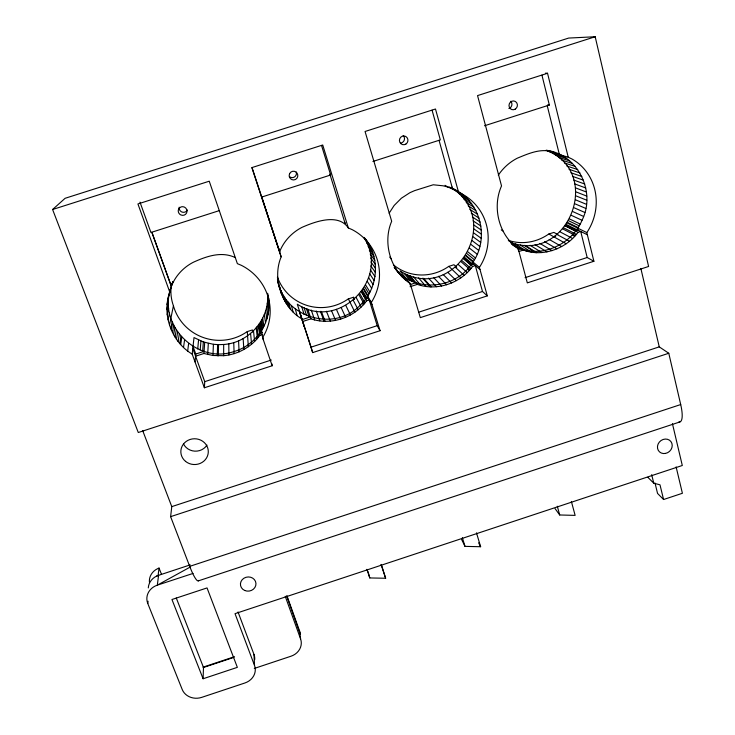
<?xml version="1.0" encoding="UTF-8"?>
<svg xmlns="http://www.w3.org/2000/svg" width="735" height="735" viewBox="0 0 735 735"><rect width="100%" height="100%" fill="white"/><g stroke="black" fill="none" stroke-linecap="round" stroke-linejoin="round"><path stroke-width="1.1" d="M195.014 361.877L195.565 356.199L203.926 353.489L212.957 355.492L223.642 355.694L223.688 344.485C249.036 342.979 270.177 318.659 267.476 293.311M169.169 294.073C161.7 329.546 199.525 363.669 234.033 351.541C257.342 344.981 273.154 319.55 268.165 295.773M218.304 355.869L218.543 344.66L223.688 344.485M217.312 355.804L217.588 344.586M363.255 288.809L371.313 302.397L380.059 330.713L312.669 352.598L297.298 304.18C338.771 331.889 391.176 278.556 363.834 237.451M301.534 318.714C287.486 310.372 280.145 294.799 277.472 279.208C282.58 317.015 334.508 332.983 360.26 305.144C378.387 288.138 380.767 257.379 364.735 238.168M203.099 678.754L171.953 599.512L207.04 587.926L237.35 667.352L203.099 678.754L203.494 667.481L176.281 598.005M212.957 355.492L213.398 344.292L203.347 341.95L194.003 337.567L192.202 354.105L204.376 387.768L272.171 365.754L271.877 363.853M192.202 354.105C172.256 342.317 162.214 316.28 169.078 294.147M465.439 255.743L479.395 267.375L487.296 295.874L420.31 317.63L410.194 283.526L399.996 270.967C452.953 304.262 503.576 222.209 452.539 188.482C481.186 200.526 490.429 240.152 471.383 264.242C454.689 289.369 413.805 292.879 395.026 268.266L399.482 273.852M207.674 354.564L208.317 343.383M204.376 387.768L204.743 381.649L192.809 348.555M203.926 353.489L204.697 342.335M546.785 150.326C578.362 154.754 596.159 192.451 582.028 220.289C571.15 246.666 534.317 262.083 510.77 242.504C568.238 263.718 603.747 172.679 546.5 150.454M202.676 350.953L203.347 341.95M200.205 349.952L200.958 340.976M197.733 348.95L198.56 340.002M195.565 356.199L195.767 354.04L193.039 346.451M198.79 580.439A26.616 4.199 72.7 0 1 189.703 566.363L170.612 516.659L171.779 506.626L142.663 430.545M187.682 351.054L188.629 343.475M149.416 582.157A15.26 13.827 -2.5 0 1 157.685 568.633L159.036 568.054L158.099 575.496L190.2 564.884M158.576 575.312L157.327 585.161A15.775 14.231 -2.8 0 0 147.772 603.481L182.234 689.54A15.343 13.561 -6.6 0 0 201.721 697.368L244.93 682.971A15.27 13.579 -9 0 0 254.521 665.469L253.988 654.462L238.03 611.952M147.772 603.481L148.084 601.221M183.511 347.545L184.568 340.048M180.691 344.605L181.821 337.172M179.744 343.622L180.902 336.217M178.09 341.472L179.285 334.113M176.437 339.322L177.668 332.018M175.022 337.016L176.299 329.758M173.607 334.701L174.921 327.498M172.459 332.257L173.8 325.109M171.31 329.804L172.679 322.72M170.869 328.527L172.256 321.471M169.564 324.695L173.423 305.806A45.028 43.834 13.7 0 1 171.108 286.944M168.085 319.771L169.555 312.935M167.176 314.727L168.655 308.011M171.393 286.411L151.86 232.242L171.374 286.448L172.982 281.579M166.827 309.619L168.324 303.022M171.953 285.015L172.651 281.964M167.846 299.43L170.649 288.258L169.326 293.09M167.047 304.501L168.545 298.024M169.206 294.487L172.091 283.379M321.526 145.466L330.649 175.003L261.724 197.053L261.449 196.006L281.165 256.846C277.564 265.399 276.819 275.046 278.638 284.123M279.713 251.581C283.829 241.126 292.015 232.462 301.984 227.363C314.663 221.795 338.32 212.865 348.335 227.96L352.23 229.669A51.992 51.257 -26.4 0 1 371.671 301.874L371.313 302.397M172.523 283.609C176.859 274.421 184.329 266.842 193.369 262.239C206.406 256.34 221.281 251.021 235.099 257.498M389.127 213.214L394.144 205.488L401.365 198.229L409.937 192.68L414.604 190.631L433.218 184.779L443.159 185.808L447.983 187.076L456.279 190.613L451.823 188.013M272.171 365.754L262.579 337.613L262.919 337.089A52.635 51.092 9.8 0 0 241.356 265.326L237.359 263.644L209.254 181.205L137.932 203.953L169.96 292.622M479.395 267.375L479.753 266.851A52.286 50.504 -53.6 0 0 462.416 194.205L458.631 192.478L435.487 109.01L365.056 131.482L391.681 221.263C382.402 242.807 390.45 270.664 410.194 283.526M512.258 244.222L518.193 248.577L527.317 282.883L593.898 261.265L586.824 232.591L587.192 232.067A52.764 49.576 -58.5 0 0 571.931 158.98L568.238 157.226L549.118 151.548M498.302 175.215C503.052 168.058 509.603 162.132 517.247 158.218C529.117 153.312 542.173 147.386 554.897 152.724M223.642 355.694C237.892 354.472 251.453 346.957 259.868 335.371L262.588 334.489M302.636 321.526L310.951 318.834C330.851 325.669 354.279 317.786 366.563 300.835L369.264 299.954L377.211 325.678L380.059 330.713M410.176 275.864L417.333 284.381C437.123 291.4 460.33 283.195 472.614 266.483L475.306 265.611L482.5 291.483L487.296 295.874M512.038 242.917C531.442 260.778 563.543 252.335 578.041 232.343L580.724 231.479L587.182 257.516L593.898 261.265M52.598 209.503L65.093 198.303L568.669 38.064L595.185 36.75L648.601 266.474L138.281 432.511L52.598 209.503L595.185 36.75M190.089 567.117L157.327 585.161L193.075 573.419M508.896 108.55L509.888 108.082A4.355 4.107 -71.3 0 0 510.742 101.246M156.711 576.056L158.089 575.468L156.711 576.056A15.481 14.002 -2.6 0 0 148.295 587.926M254.292 668.446L291.032 656.208A14.93 13.377 -11.7 0 0 300.597 638.963L299.549 630.896L286.834 595.506M655.014 483.042L657.549 493.424L663.576 499.524L682.402 493.277L676.117 466.881M202.952 667.196L234.548 656.695M203.494 667.481L233.859 657.384M189.703 566.363L680.702 404.553L668.776 353.259L659.249 346.865L640.856 268.459M198.349 580.87L679.838 421.963M171.779 506.626L659.249 346.865M170.612 516.659L668.776 353.259M393.418 264.83A47.058 45.625 -56 0 0 448.708 266.419L453.954 264.738L456.72 267.264M508.344 240.373A47.472 44.844 -60 0 0 548.668 234.079L553.887 232.407L557.847 234.538M173.423 305.806A47.362 46.121 12.7 0 0 247.107 331.66L252.417 329.96L252.629 332.045M277.591 277.527A46.783 46.296 -27.3 0 0 348.197 298.961L353.471 297.262L354.445 299.09M555.77 236.064L553.538 236.771M195.767 354.04L204.073 351.358M259.868 335.371L259.62 333.378L262.321 332.496M304.106 326.542L302.085 319.624L310.335 316.96M361.28 291.694L365.552 299.081L368.235 298.217L371.983 304.556M409.808 284.739L415.964 282.745M470.859 264.977L473.524 264.113L480.001 269.552M517.918 249.744L520.977 248.752M575.542 231.093L578.197 230.23L587.366 234.768M410.102 286.714L417.333 284.381M518.983 251.471L523.09 250.139M204.743 381.649L271.298 360.049M312.669 352.598L311.061 347.15L377.211 325.678M418.895 312.127L482.5 291.483M525.066 277.674L587.182 257.516M219.205 210.651L150.932 232.499L139.981 202.134M372.911 161.461L440.329 139.898L432.07 110.186M484.503 125.768L549.348 105.022L541.934 75.135M568.238 157.226L547.538 73.27L477.548 95.596L501.527 185.927C492.661 205.635 497.843 231.075 514.096 245.426M366.912 569.322L369.788 577.949L385.645 578.252L381.272 564.48M461.663 539.554L464.998 546.371L480.635 546.73L476.482 532.847M555.063 508.611L559.702 514.978L575.128 515.382L571.361 501.417M545.48 73.151L547.538 73.27M213.398 344.292L218.543 344.66M547.759 104.774L549.348 105.022M647.847 477.291L653.764 483.207L659.993 484.815L663.576 499.524M546.178 150.243L550.175 151.428M552.619 153.202L563.001 156.307M555.908 155.26L566.382 158.42M559.004 157.584L569.57 160.827M561.889 160.175L572.537 163.492M564.544 163.014L575.266 166.413M566.951 166.073L577.728 169.564M569.092 169.335L579.933 172.927M570.957 172.771L581.844 176.474M572.528 176.372L583.452 180.176M573.805 180.103L584.757 184.016M574.77 183.934L585.74 187.967M575.432 187.848L586.411 192M575.771 191.817L586.75 196.098M575.79 195.813L586.76 200.214M575.496 199.819L586.447 204.33M574.889 203.788L585.813 208.428M573.971 207.711L584.858 212.47M572.758 211.561L583.59 216.43M512.479 244.7L519.663 248.338M571.242 215.3L582.028 220.289M569.45 218.92L580.172 224.019M568.412 220.656L579.097 225.801M567.383 222.393L578.032 227.593M567.034 222.889L586.824 232.591M566.014 224.34L576.617 229.596M565.5 225.066L576.084 230.349M565.059 225.691L575.634 230.992M564.976 225.792L578.041 232.343M563.387 227.712L576.396 234.346M562.495 228.796L575.468 235.466M572.207 234.998L574.678 236.275M559.712 231.69L572.565 238.471M556.717 234.355L569.45 241.227M548.852 234.033L566.143 243.735M549.21 239.472L561.65 246.547M544.653 241.705L556.919 248.853M449.076 186.865L463.05 195.087M445.033 185.33L447.983 187.076M458.723 193.351L466.128 197.733M461.479 196.162L468.967 200.627M539.922 243.423L551.994 250.644M463.987 199.203L471.548 203.751M466.238 202.437L473.864 207.086M535.052 244.626L546.95 251.894M468.204 205.855L475.885 210.614M530.119 245.288L541.824 252.583M469.885 209.429L477.612 214.289M501.252 229.917L503.034 231.038M525.167 245.407L536.688 252.711M524.257 245.325L535.751 252.629M471.273 213.141L479.027 218.111M520.251 244.975L531.598 252.27M515.437 244.011L526.6 251.269M472.348 216.954L480.13 222.034M508.556 240.639L510.366 241.824M511.192 243.23L517.376 247.291M511.569 243.946L515.079 246.253M513.701 245.609L518.193 248.577M473.101 220.849L480.901 226.049M473.542 224.8L481.351 230.119M473.662 228.778L481.462 234.217M473.459 232.756L481.25 238.315M472.936 236.707L480.699 242.394M472.1 240.621L479.836 246.418M470.96 244.452L478.65 250.359M469.518 248.182L477.162 254.209M467.782 251.793L475.37 257.921M466.78 253.52L474.332 259.703M465.779 255.247L473.294 261.485M464.428 257.195L471.898 263.488M463.932 257.921L471.383 264.242M463.5 258.536L470.942 264.876L473.524 264.113L472.936 262M463.417 258.637L472.614 266.483M461.856 260.558L470.988 268.468M460.983 261.642L470.078 269.589M467.561 268.881L469.298 270.406M458.227 264.526L467.212 272.593M455.25 267.191L464.125 275.349M448.901 266.373L460.836 277.858M447.771 272.308L456.343 280.66M443.205 274.541L451.602 282.975M438.446 276.268L446.659 284.776M433.549 277.481L441.57 286.034M428.56 278.161L436.397 286.742M423.544 278.299L431.188 286.889M430.232 286.815L422.616 278.225M330.649 175.003L329.868 174.121L345.128 223.477M418.555 277.885L426.015 286.466M420.925 285.492L413.649 276.939M408.88 275.46L414.623 282.332M406.602 274.458L412.271 281.303M404.314 273.457L409.919 280.283M389.697 257.094L391.112 258.83M401.338 274.679L405.95 280.412M394.364 266.924L395.614 268.486M395.228 268.312L397.12 270.673M397.552 271.187L402.082 276.847M394.18 267.292L398.618 272.85M364.036 237.396L367.16 241.475M364.872 239.151L369.301 244.975M366.664 242.706L371.147 248.632M368.152 246.39L372.673 252.427M369.328 250.176L373.885 256.331M370.192 254.053L374.776 260.319M370.734 257.976L375.328 264.361M370.945 261.936L375.539 268.44M370.835 265.905L375.429 272.52M370.403 269.837L374.979 276.581M369.65 273.732L374.198 280.586M368.584 277.545L373.095 284.519M367.215 281.266L371.671 288.34M365.543 284.858L369.953 292.043M364.569 286.586L368.942 293.825M363.595 288.313L367.932 295.599M362.272 290.252L366.572 297.601M361.785 290.977L366.067 298.346M361.363 291.593L365.635 298.98M365.552 299.081L366.563 300.835M359.746 293.614L364.964 302.82M358.882 294.689L364.064 303.941M362.309 302.976L363.292 304.749M356.163 297.574L361.234 306.927M353.213 300.229L358.175 309.692M478.614 542.834L480.635 546.73M348.39 298.906L354.895 312.191M350.411 315.003L345.753 305.347M345.661 317.327L341.178 307.588M340.7 319.128L336.4 309.325M331.457 310.547L335.573 320.405M326.423 311.236L330.337 321.121M159.036 568.054L161.535 574.412M325.063 321.287L321.342 311.392M254.521 665.469L235.025 613.67L682.3 465.494L672.424 423.654M320.396 311.318L324.089 321.213M285.244 596.305L300.597 638.963M316.27 310.997L319.808 320.892M286.944 596.673L300.229 634.277L299.549 630.896M314.617 319.927L311.282 310.069M299.577 311.989L302.085 319.624M252.05 167.626L279.695 251.618L278.85 248.577M300.11 313.845L311.061 347.15M281.165 256.846L251.857 167.608L322.729 145.006L348.335 227.96M381.107 564.452L385.645 578.252M307.735 309.012L310.951 318.834M306.412 308.617L308.966 316.546M304.079 307.634L306.559 315.535M353.471 297.262L354.16 299.457M367.583 296.113L368.235 298.217M301.736 306.642L304.143 314.525M462.361 537.689L464.998 546.371M439.052 140.357L452.585 188.923M295.305 308.985L297.151 315.637M368.06 571.711L369.788 577.949M557.305 506.24L559.702 514.978M291.382 305.521L293.136 312.099M288.745 302.627L290.426 309.132M287.863 301.662L289.517 308.14M286.319 299.54L287.945 305.971M547.244 105.766L559.39 154.598M577.673 228.098L578.197 230.23M284.776 297.427L286.365 303.803M651.679 474.681L653.764 483.207M283.48 295.158L285.024 301.479M282.176 292.879L283.692 299.145M281.137 290.481L282.626 296.683M280.09 288.074L281.551 294.221M277.398 277.123L277.858 279.052M279.704 286.815L281.156 292.934M279.962 289.075L277.564 278.923M344.779 222.319L345.018 223.431M452.062 187.057L452.392 188.849M267.705 293.467L268.661 298.796M267.632 295.277L268.982 302.848M267.613 299.219L268.973 306.908M267.274 303.142L268.615 310.951M266.603 307.019L267.926 314.938M265.62 310.822L266.906 318.852M264.315 314.525L265.555 322.665M262.707 318.108L263.902 326.358M261.761 319.826L262.928 328.132M263.02 337.65L263.314 339.754M260.815 321.544L261.945 329.896M260.484 322.04L262.579 337.613M259.529 323.483L260.622 331.889M259.042 324.208L260.126 332.633M258.637 324.824L259.703 333.267M258.555 324.925L259.62 333.378M257.048 326.836L258.297 337.356M256.193 327.911L257.415 338.477M256.423 337.255L256.653 339.285M253.501 330.787L254.622 341.463M250.58 333.442L251.581 344.21M247.3 331.614L248.329 346.718M243.147 338.559L243.855 349.529M238.563 340.801L239.095 351.854M233.758 342.547L234.107 353.673M228.778 343.787L228.934 354.95M680.702 404.553A26.258 7.019 70.5 0 1 678.883 421.991M206.948 445.107A13.285 12.504 0.5 0 1 194.784 451.152A13.285 12.504 0.5 0 1 183.447 443.811M253.988 654.462A14.994 13.368 -8.8 0 1 254.705 659.626M403.221 135.589A4.318 4.18 -77.1 0 1 402.523 142.397L401.531 142.875A4.318 4.18 -77.1 0 1 400.446 143.068M289.369 176.492A4.291 4.235 73.7 0 0 293.513 177.42L294.514 176.942A4.291 4.235 73.7 0 0 296.242 172.036M187.287 210.045A4.346 4.226 37.1 0 1 185.836 211.68L184.834 212.158A4.346 4.226 37.1 0 1 179.184 207.178M179.404 208.005L179.294 208.097A4.428 4.3 36.3 0 0 179.772 214.243L180.727 214.886A4.428 4.3 36.3 0 0 187.002 211.377A4.428 4.3 36.3 0 0 181.168 206.875L179.404 208.005M185.551 461.378A13.735 12.89 -0.1 0 0 208.051 454.101A13.735 12.89 -0.1 0 0 190.089 439.466A13.735 12.89 -0.1 0 0 185.551 461.378M515.299 109.092A4.438 4.18 -70.9 0 0 515.308 101.448A4.438 4.18 -70.9 0 0 508.997 105.509A4.438 4.18 -70.9 0 0 515.299 109.092M405.904 144.06A4.401 4.254 -76.3 0 0 405.729 136.462A4.401 4.254 -76.3 0 0 399.427 140.523A4.401 4.254 -76.3 0 0 405.904 144.06M289.645 173.57A4.373 4.318 74.2 0 0 293.715 179.946A4.373 4.318 74.2 0 0 297.124 173.23A4.373 4.318 74.2 0 0 289.645 173.57M665.515 453.421A7.718 6.9 -40.5 0 0 670.871 441.496A7.718 6.9 -40.5 0 0 658.128 444.013A7.718 6.9 -40.5 0 0 665.515 453.421M244.718 590.481A7.782 7.084 -8.5 0 0 255.955 583.434A7.782 7.084 -8.5 0 0 243.928 578.225A7.782 7.084 -8.5 0 0 244.718 590.481"/></g></svg>
